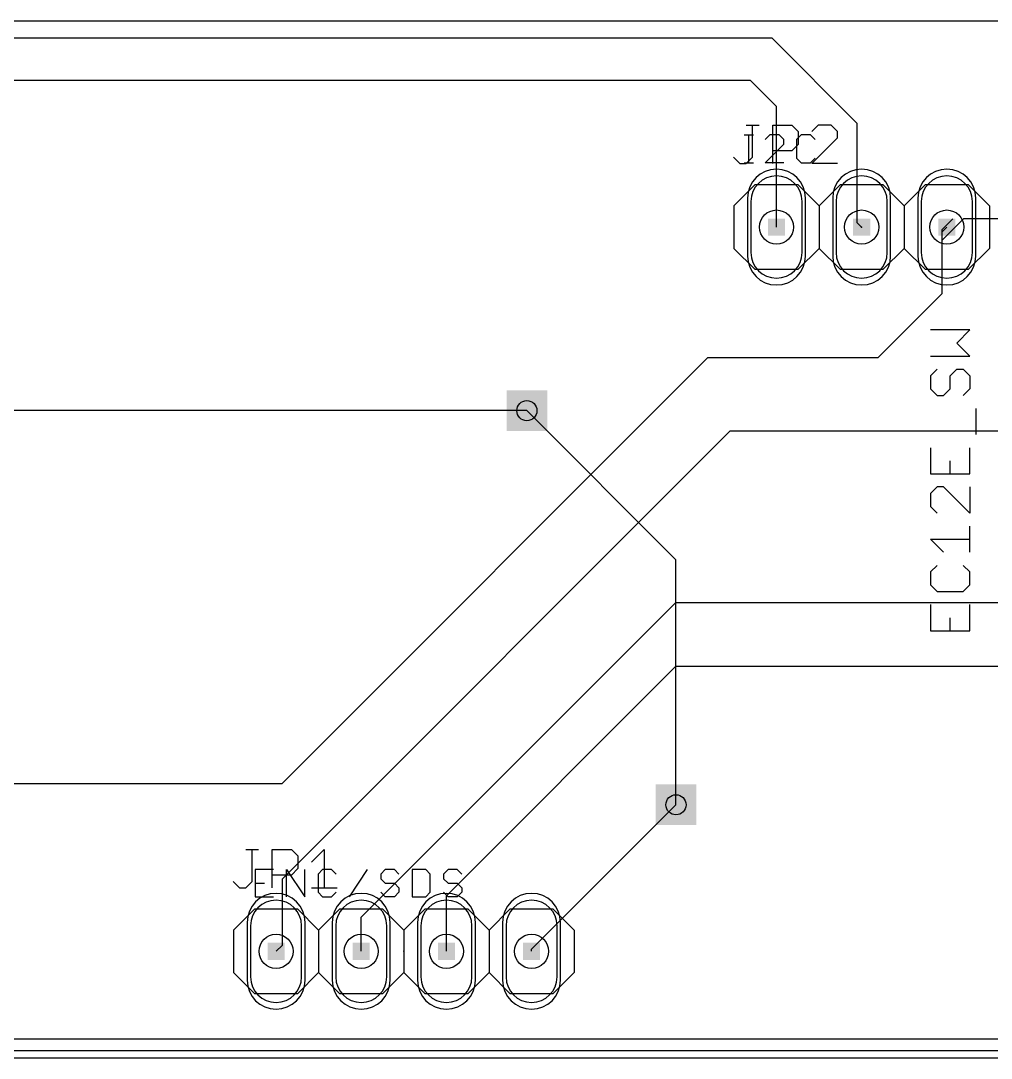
# Model space of a CAD drawing. Extents: x 103 to 286, y -140 to -65.
# Drawn here: x 223.98 to 252.92, y -126.62 to -95.69 of the extents above; entities that cross this region are included whole.
import ezdxf

# ---------------------------------------------------------------- set-up
doc = ezdxf.new("R2010")
doc.units = 0
for name, color, linetype in [('1', 82, 'CONTINUOUS'), ('16', 175, 'CONTINUOUS'), ('17', 2, 'CONTINUOUS'), ('18', 2, 'CONTINUOUS'), ('20', 7, 'CONTINUOUS'), ('21', 253, 'CONTINUOUS'), ('23', 7, 'CONTINUOUS'), ('25', 253, 'CONTINUOUS'), ('27', 253, 'CONTINUOUS'), ('29', 253, 'CONTINUOUS'), ('30', 253, 'CONTINUOUS'), ('44', 253, 'CONTINUOUS'), ('51', 253, 'CONTINUOUS')]:
    doc.layers.add(name, color=color, linetype=linetype)

# ---------------------------------------------------------------- blocks, each defined once
blk = doc.blocks.new('RECT')
blk.add_solid([(-0.5, -0.5), (0.5, -0.5), (-0.5, 0.5), (0.5, 0.5)])
blk = doc.blocks.new('LONGP100')
blk.add_lwpolyline([(-0.5, -0.5), (0.5, -0.5, 1), (0.5, 0.5), (-0.5, 0.5, 1)], format="xyb", close=True)
blk = doc.blocks.new('SQUAREV')
blk.add_solid([(-0.5, -0.5), (0.5, -0.5), (-0.5, 0.5), (0.5, 0.5)])

msp = doc.modelspace()

# ---------------------------------------------------------------- linework, layer by layer
at = {"layer": '1'}
for p, q in [((176.1947, -95.692), (281.8587, -95.692)), ((243.5225, -111.76), (239.0775, -107.315)), ((243.5225, -119.0625), (243.5225, -111.76)), ((257.1598, -126.4006), (174.0154, -126.4006))]:
    msp.add_line(p, q, dxfattribs=at)
at = {"layer": '16'}
for p, q in [((176.2125, -96.2025), (246.38, -96.2025)), ((246.38, -96.2025), (248.92, -98.7425)), ((245.745, -97.4725), (175.5775, -97.4725)), ((246.5197, -98.2472), (245.745, -97.4725)), ((246.5197, -101.8413), (246.5197, -98.2472)), ((248.92, -98.7425), (248.92, -101.7016)), ((248.92, -101.7016), (249.0597, -101.8413)), ((251.46, -101.9175), (251.7775, -101.6)), ((252.095, -101.6), (251.7775, -101.9175)), ((255.5875, -101.6), (252.095, -101.6)), ((251.46, -101.981), (251.5997, -101.8413)), ((251.7775, -101.9175), (251.46, -102.235)), ((251.46, -102.235), (251.46, -101.9175)), ((251.46, -103.8225), (251.46, -101.981)), ((249.555, -105.7275), (251.46, -103.8225)), ((231.775, -118.4275), (244.475, -105.7275)), ((244.475, -105.7275), (249.555, -105.7275)), ((239.0775, -107.315), (197.8025, -107.315)), ((245.1335, -107.9265), (231.775, -121.285)), ((253.8343, -107.9265), (245.1335, -107.9265)), ((234.1372, -122.4153), (243.5225, -113.03)), ((243.5225, -113.03), (253.7308, -113.03)), ((236.6772, -121.7803), (243.5225, -114.935)), ((243.5225, -114.935), (255.5875, -114.935)), ((220.345, -118.4275), (231.775, -118.4275)), ((239.2172, -123.3678), (243.5225, -119.0625)), ((231.775, -121.285), (231.775, -123.2535)), ((236.6772, -123.4313), (236.6772, -121.7803)), ((234.1372, -123.4313), (234.1372, -122.4153)), ((231.775, -123.2535), (231.5972, -123.4313)), ((239.2172, -123.4313), (239.2172, -123.3678)), ((256.54, -126.0475), (174.625, -126.0475))]:
    msp.add_line(p, q, dxfattribs=at)
at = {"layer": '20'}
msp.add_line((256.7305, -126.619), (174.4027, -126.619), dxfattribs=at)
at = {"layer": '21'}
for p, q in [((245.5596, -99.0898), (245.8392, -99.0898)), ((245.6994, -99.9287), (245.6994, -99.0898)), ((246.3231, -99.0898), (246.1833, -99.2296)), ((246.6027, -99.0898), (246.3231, -99.0898)), ((246.7425, -99.2296), (246.6027, -99.0898)), ((246.7425, -99.3694), (246.7425, -99.2296)), ((247.2586, -99.0898), (247.1188, -99.2296)), ((247.1188, -99.2296), (247.1188, -99.7889)), ((247.5382, -99.0898), (247.2586, -99.0898)), ((247.6781, -99.2296), (247.5382, -99.0898)), ((246.1833, -99.9287), (246.7425, -99.3694)), ((247.1188, -99.7889), (247.2586, -99.9287)), ((247.5382, -99.9287), (247.6781, -99.7889)), ((245.5596, -99.9287), (245.8392, -99.9287)), ((246.7425, -99.9287), (246.1833, -99.9287)), ((247.2586, -99.9287), (247.5382, -99.9287)), ((245.8847, -100.5713), (245.2497, -101.2063)), ((245.8847, -100.5713), (247.1547, -100.5713)), ((247.1547, -100.5713), (247.7897, -101.2063)), ((247.7897, -101.2063), (248.4247, -100.5713)), ((248.4247, -100.5713), (249.6947, -100.5713)), ((249.6947, -100.5713), (250.3297, -101.2063)), ((250.3297, -101.2063), (250.9647, -100.5713)), ((250.9647, -100.5713), (252.2347, -100.5713)), ((252.2347, -100.5713), (252.8697, -101.2063)), ((245.2497, -101.2063), (245.2497, -102.4763)), ((247.7897, -101.2063), (247.7897, -102.4763)), ((250.3297, -101.2063), (250.3297, -102.4763)), ((252.8697, -101.2063), (252.8697, -102.4763)), ((245.2497, -102.4763), (245.8847, -103.1113)), ((247.7897, -102.4763), (247.1547, -103.1113)), ((248.4247, -103.1113), (247.7897, -102.4763)), ((250.3297, -102.4763), (249.6947, -103.1113)), ((250.9647, -103.1113), (250.3297, -102.4763)), ((252.8697, -102.4763), (252.2347, -103.1113)), ((247.1547, -103.1113), (245.8847, -103.1113)), ((249.6947, -103.1113), (248.4247, -103.1113)), ((252.2347, -103.1113), (250.9647, -103.1113)), ((231.5198, -120.9947), (230.9774, -120.9947)), ((230.9774, -120.9947), (230.9774, -121.8082)), ((231.913, -121.8082), (231.913, -120.9947)), ((231.913, -120.9947), (232.4553, -121.8082)), ((232.4553, -121.8082), (232.4553, -120.9947)), ((232.9841, -120.9947), (232.8485, -121.1303)), ((232.8485, -121.1303), (232.8485, -121.6727)), ((233.2552, -120.9947), (232.9841, -120.9947)), ((233.3908, -121.1303), (233.2552, -120.9947)), ((233.784, -121.8082), (234.3263, -120.9947)), ((234.8551, -120.9947), (234.7195, -121.1303)), ((234.7195, -121.1303), (234.7195, -121.2659)), ((235.1263, -120.9947), (234.8551, -120.9947)), ((235.2618, -121.1303), (235.1263, -120.9947)), ((235.655, -120.9947), (235.655, -121.8082)), ((236.0618, -120.9947), (235.655, -120.9947)), ((236.1974, -121.1303), (236.0618, -120.9947)), ((236.1974, -121.6727), (236.1974, -121.1303)), ((236.7261, -120.9947), (236.5906, -121.1303)), ((236.5906, -121.1303), (236.5906, -121.2659)), ((236.9973, -120.9947), (236.7261, -120.9947)), ((237.1329, -121.1303), (236.9973, -120.9947)), ((230.9774, -121.4015), (231.2486, -121.4015)), ((234.7195, -121.2659), (234.8551, -121.4015)), ((234.8551, -121.4015), (235.1263, -121.4015)), ((235.1263, -121.4015), (235.2618, -121.5371)), ((235.2618, -121.5371), (235.2618, -121.6727)), ((236.5906, -121.2659), (236.7261, -121.4015)), ((236.7261, -121.4015), (236.9973, -121.4015)), ((236.9973, -121.4015), (237.1329, -121.5371)), ((237.1329, -121.5371), (237.1329, -121.6727)), ((230.9774, -121.8082), (231.5198, -121.8082)), ((232.8485, -121.6727), (232.9841, -121.8082)), ((232.9841, -121.8082), (233.2552, -121.8082)), ((233.2552, -121.8082), (233.3908, -121.6727)), ((234.8551, -121.8082), (234.7195, -121.6727)), ((235.1263, -121.8082), (234.8551, -121.8082)), ((235.2618, -121.6727), (235.1263, -121.8082)), ((235.655, -121.8082), (236.0618, -121.8082)), ((236.0618, -121.8082), (236.1974, -121.6727)), ((236.7261, -121.8082), (236.5906, -121.6727)), ((236.9973, -121.8082), (236.7261, -121.8082)), ((237.1329, -121.6727), (236.9973, -121.8082)), ((230.9622, -122.1613), (230.3272, -122.7963)), ((230.9622, -122.1613), (232.2322, -122.1613)), ((232.2322, -122.1613), (232.8672, -122.7963)), ((232.8672, -122.7963), (233.5022, -122.1613)), ((233.5022, -122.1613), (234.7722, -122.1613)), ((234.7722, -122.1613), (235.4072, -122.7963)), ((235.4072, -122.7963), (236.0422, -122.1613)), ((236.0422, -122.1613), (237.3122, -122.1613)), ((237.3122, -122.1613), (237.9472, -122.7963)), ((238.5822, -122.1613), (237.9472, -122.7963)), ((238.5822, -122.1613), (239.8522, -122.1613)), ((239.8522, -122.1613), (240.4872, -122.7963)), ((230.3272, -122.7963), (230.3272, -124.0663)), ((232.8672, -122.7963), (232.8672, -124.0663)), ((235.4072, -122.7963), (235.4072, -124.0663)), ((237.9472, -122.7963), (237.9472, -124.0663)), ((240.4872, -122.7963), (240.4872, -124.0663)), ((230.3272, -124.0663), (230.9622, -124.7013)), ((232.8672, -124.0663), (232.2322, -124.7013)), ((233.5022, -124.7013), (232.8672, -124.0663)), ((235.4072, -124.0663), (234.7722, -124.7013)), ((236.0422, -124.7013), (235.4072, -124.0663)), ((237.9472, -124.0663), (237.3122, -124.7013)), ((237.9472, -124.0663), (238.5822, -124.7013)), ((240.4872, -124.0663), (239.8522, -124.7013)), ((232.2322, -124.7013), (230.9622, -124.7013)), ((234.7722, -124.7013), (233.5022, -124.7013)), ((237.3122, -124.7013), (236.0422, -124.7013)), ((239.8522, -124.7013), (238.5822, -124.7013))]:
    msp.add_line(p, q, dxfattribs=at)
at = {"layer": '23'}
for p in [(249.0597, -101.8413), (235.4072, -123.4313)]:
    msp.add_point(p, dxfattribs=at)
at = {"layer": '25'}
for p, q in [((245.6183, -98.805), (245.9997, -98.805)), ((245.809, -99.7583), (245.809, -98.805)), ((246.4064, -99.949), (246.4064, -98.805)), ((246.4064, -98.805), (246.9784, -98.805)), ((246.9784, -98.805), (247.169, -98.9957)), ((247.7665, -98.805), (247.5758, -98.9957)), ((248.1478, -98.805), (247.7665, -98.805)), ((248.3384, -98.9957), (248.1478, -98.805)), ((247.169, -98.9957), (247.169, -99.377)), ((247.5758, -99.949), (248.3384, -99.1864)), ((248.3384, -99.1864), (248.3384, -98.9957)), ((246.9784, -99.5677), (246.4064, -99.5677)), ((247.169, -99.377), (246.9784, -99.5677)), ((245.237, -99.7583), (245.4277, -99.949)), ((245.6183, -99.949), (245.809, -99.7583)), ((245.4277, -99.949), (245.6183, -99.949)), ((248.3384, -99.949), (247.5758, -99.949)), ((230.6958, -120.395), (231.0772, -120.395)), ((230.8865, -121.3483), (230.8865, -120.395)), ((231.4839, -121.539), (231.4839, -120.395)), ((231.4839, -120.395), (232.0559, -120.395)), ((232.0559, -120.395), (232.2465, -120.5857)), ((232.2465, -120.5857), (232.2465, -120.967)), ((232.6533, -120.7764), (233.0346, -120.395)), ((233.0346, -120.395), (233.0346, -121.539)), ((232.0559, -121.1577), (231.4839, -121.1577)), ((232.2465, -120.967), (232.0559, -121.1577)), ((230.3145, -121.3483), (230.5052, -121.539)), ((230.5052, -121.539), (230.6958, -121.539)), ((230.6958, -121.539), (230.8865, -121.3483)), ((232.6533, -121.539), (233.4159, -121.539))]:
    msp.add_line(p, q, dxfattribs=at)
at = {"layer": '27'}
for p, q in [((252.2835, -104.9103), (251.1141, -104.9103)), ((251.8937, -105.3001), (252.2835, -104.9103)), ((252.2835, -105.6899), (251.8937, -105.3001)), ((251.1141, -105.6899), (252.2835, -105.6899)), ((251.309, -106.0797), (251.1141, -106.2746)), ((251.1141, -106.2746), (251.1141, -106.6644)), ((251.6988, -106.2746), (251.8937, -106.0797)), ((251.6988, -106.6644), (251.6988, -106.2746)), ((251.8937, -106.0797), (252.0886, -106.0797)), ((252.0886, -106.0797), (252.2835, -106.2746)), ((252.2835, -106.2746), (252.2835, -106.6644)), ((251.1141, -106.6644), (251.309, -106.8593)), ((251.5039, -106.8593), (251.6988, -106.6644)), ((252.2835, -106.6644), (252.0886, -106.8593)), ((251.309, -106.8593), (251.5039, -106.8593)), ((252.4783, -108.0287), (252.4783, -107.2491)), ((251.1141, -108.4185), (251.1141, -109.1981)), ((252.2835, -109.1981), (252.2835, -108.4185)), ((251.6988, -109.1981), (251.6988, -108.8083)), ((251.1141, -109.1981), (252.2835, -109.1981)), ((251.309, -109.5879), (251.1141, -109.7828)), ((251.1141, -109.7828), (251.1141, -110.1726)), ((251.5039, -109.5879), (251.309, -109.5879)), ((252.2835, -110.3675), (251.5039, -109.5879)), ((252.2835, -109.5879), (252.2835, -110.3675)), ((251.1141, -110.1726), (251.309, -110.3675)), ((252.2835, -111.5369), (252.2835, -110.7573)), ((251.5039, -111.5369), (251.1141, -111.1471)), ((251.1141, -111.1471), (252.2835, -111.1471)), ((251.309, -111.9267), (251.1141, -112.1216)), ((252.2835, -112.1216), (252.0886, -111.9267)), ((251.1141, -112.1216), (251.1141, -112.5114)), ((252.2835, -112.5114), (252.2835, -112.1216)), ((251.1141, -112.5114), (251.309, -112.7063)), ((252.0886, -112.7063), (252.2835, -112.5114)), ((251.309, -112.7063), (252.0886, -112.7063)), ((251.1141, -113.0961), (251.1141, -113.8757)), ((252.2835, -113.8757), (252.2835, -113.0961)), ((251.6988, -113.8757), (251.6988, -113.4859)), ((251.1141, -113.8757), (252.2835, -113.8757))]:
    msp.add_line(p, q, dxfattribs=at)
at = {"layer": '44'}
for centre, radius in [((246.5197, -101.8413), 0.508), ((249.0597, -101.8413), 0.508), ((251.5997, -101.8413), 0.508), ((239.0775, -107.315), 0.3), ((243.5225, -119.0625), 0.3), ((231.5972, -123.4313), 0.508), ((234.1372, -123.4313), 0.508), ((236.6772, -123.4313), 0.508), ((239.2172, -123.4313), 0.508)]:
    msp.add_circle(centre, radius, dxfattribs=at)

# ---------------------------------------------------------------- block references
at = {"layer": '17', "xscale": 1.524, "yscale": 1.524, "rotation": 90}
for p in [(246.5197, -101.8413), (246.5197, -101.8413), (249.0597, -101.8413), (249.0597, -101.8413), (251.5997, -101.8413), (251.5997, -101.8413), (231.5972, -123.4313), (231.5972, -123.4313), (234.1372, -123.4313), (234.1372, -123.4313), (236.6772, -123.4313), (236.6772, -123.4313), (239.2172, -123.4313), (239.2172, -123.4313)]:
    msp.add_blockref('LONGP100', p, dxfattribs=at)
at = {"layer": '18', "xscale": 1.0064, "yscale": 1.0064}
for p in [(239.0775, -107.315), (239.0775, -107.315), (243.5225, -119.0625), (243.5225, -119.0625)]:
    msp.add_blockref('SQUAREV', p, dxfattribs=at)
at = {"layer": '29', "xscale": 1.7272, "yscale": 1.7272, "rotation": 90}
for p in [(246.5197, -101.8413), (249.0597, -101.8413), (251.5997, -101.8413), (231.5972, -123.4313), (234.1372, -123.4313), (236.6772, -123.4313), (239.2172, -123.4313)]:
    msp.add_blockref('LONGP100', p, dxfattribs=at)
at = {"layer": '29', "xscale": 1.2096, "yscale": 1.2096}
for p in [(239.0775, -107.315), (243.5225, -119.0625)]:
    msp.add_blockref('SQUAREV', p, dxfattribs=at)
at = {"layer": '30', "xscale": 1.7272, "yscale": 1.7272, "rotation": 90}
for p in [(246.5197, -101.8413), (249.0597, -101.8413), (251.5997, -101.8413), (231.5972, -123.4313), (234.1372, -123.4313), (236.6772, -123.4313), (239.2172, -123.4313)]:
    msp.add_blockref('LONGP100', p, dxfattribs=at)
at = {"layer": '30', "xscale": 1.2096, "yscale": 1.2096}
for p in [(239.0775, -107.315), (243.5225, -119.0625)]:
    msp.add_blockref('SQUAREV', p, dxfattribs=at)
at = {"layer": '51', "xscale": 0.508, "yscale": 0.508}
for p in [(246.5197, -101.8413), (249.0597, -101.8413), (251.5997, -101.8413), (231.5972, -123.4313), (234.1372, -123.4313), (236.6772, -123.4313), (239.2172, -123.4313)]:
    msp.add_blockref('RECT', p, dxfattribs=at)

doc.saveas('drawing.dxf')
